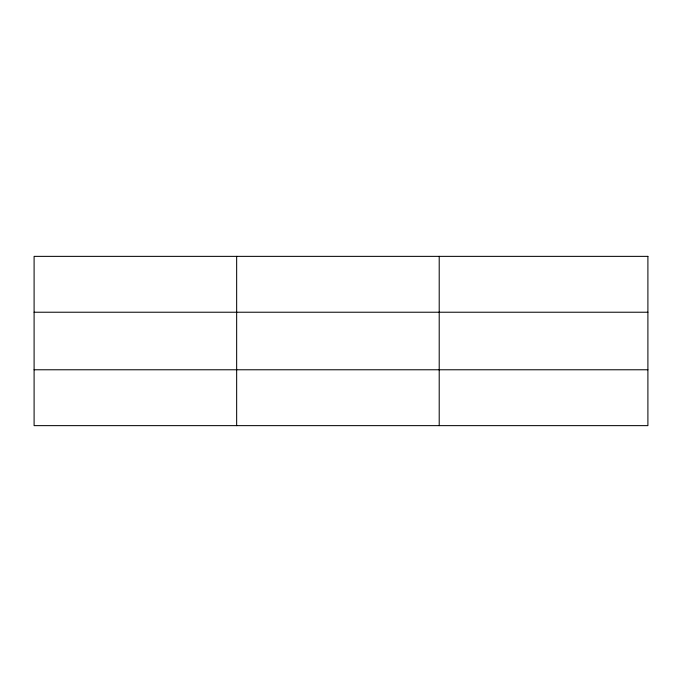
<?xml version="1.0" encoding="UTF-8"?>
<svg xmlns="http://www.w3.org/2000/svg" width="682" height="682" viewBox="0 0 682 682"><rect width="100%" height="100%" fill="white"/><g stroke="black" fill="none" stroke-linecap="round" stroke-linejoin="round"><path stroke-width="1.02" d="M236.654 425.636L236.654 256.364M439.208 425.636L439.208 256.364M34.1 312.228L647.9 312.228M34.1 369.772L647.9 369.772M647.9 256.364L647.9 425.636L34.1 425.636L34.1 256.364L647.9 256.364"/></g></svg>
